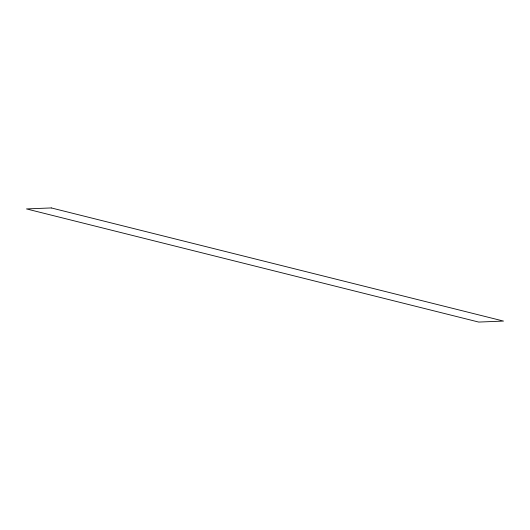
<?xml version="1.0" encoding="UTF-8"?>
<svg xmlns="http://www.w3.org/2000/svg" width="530" height="530" viewBox="0 0 530 530"><rect width="100%" height="100%" fill="white"/><g stroke="black" fill="none" stroke-linecap="round" stroke-linejoin="round"><path stroke-width="0.79" d="M51.278 207.932L26.5 208.926L478.723 322.068L503.5 321.074L51.278 207.932"/></g></svg>
